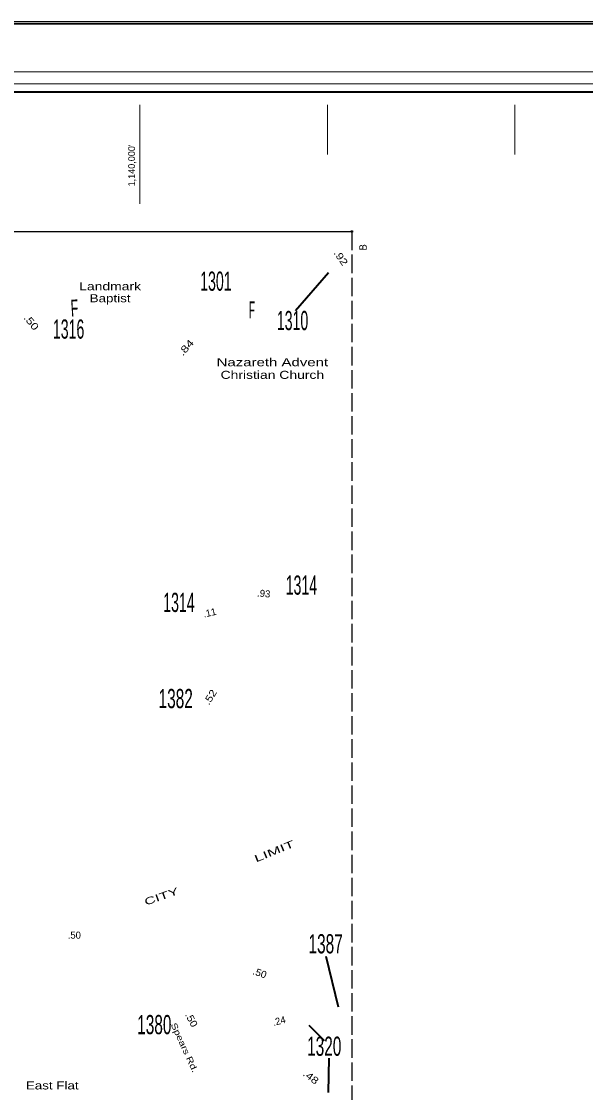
# Model space of a CAD drawing. Extents: x 324815 to 423693, y 216496 to 403863.
# Drawn here: x 345546 to 354718, y 255489 to 272893 of the extents above; entities that cross this region are included whole.
import ezdxf
from ezdxf.enums import TextEntityAlignment as Align

# ---------------------------------------------------------------- set-up
doc = ezdxf.new("R2010")
doc.units = 0
doc.header["$LTSCALE"] = 50
doc.header["$PDMODE"] = 32
doc.header["$PDSIZE"] = 25
doc.linetypes.add('LONG_DASHED', pattern=[7.5, 6, -1.5])
for name, color, linetype, lineweight in [('1', 7, 'Continuous', 25), ('20', 7, 'Continuous', 40), ('23', 7, 'Continuous', 40), ('25', 7, 'LONG_DASHED', 25), ('38', 7, 'Continuous', 40), ('40', 7, 'Continuous', 13), ('52', 7, 'Continuous', 13), ('56', 7, 'Continuous', 25), ('61', 7, 'Continuous', 13), ('63', 7, 'Continuous', 25)]:
    doc.layers.add(name, color=color, linetype=linetype, lineweight=lineweight)
doc.layers.add('37', color=7, linetype='Continuous')
doc.layers.add('7', color=7, linetype='Continuous')

msp = doc.modelspace()

# ---------------------------------------------------------------- linework, layer by layer
at = {"layer": '1', "lineweight": 13}
msp.add_lwpolyline([(421445.17, 216496.45), (324814.53, 216496.45), (324814.53, 272893.49), (421445.17, 272893.49)], close=True, dxfattribs=at)
at = {"layer": '1'}
msp.add_point((350918.04, 269479.33), dxfattribs=at)
at = {"layer": '20'}
for points in [[(324849.53, 272858.49), (421410.17, 272858.49), (421410.17, 216531.45), (324849.53, 216531.45)], [(328037.39, 271749.53), (420484.67, 271749.53), (420484.67, 217623.17), (328037.39, 217623.17)]]:
    msp.add_lwpolyline(points, close=True, dxfattribs=at)
at = {"layer": '20', "lineweight": 13}
msp.add_lwpolyline([(327728.2, 272074.99), (327728.2, 217313.89), (327906.75, 217492.56), (327906.75, 271880.17), (420615.27, 271880.17), (420615.27, 217492.56), (327906.75, 217492.56), (327728.2, 217313.89), (420793.86, 217313.89), (420793.86, 272074.99)], close=True, dxfattribs=at)
at = {"layer": '23'}
for p, q in [((350001.21, 268195.09), (350537.62, 268816.15)), ((350495.33, 257703.64), (350697, 256881.98))]:
    msp.add_line(p, q, dxfattribs=at)
at = {"layer": '25'}
msp.add_line((350918.04, 269479.33), (350918.04, 231025.54), dxfattribs=at)
at = {"layer": '38'}
for p, q in [((350473.72, 256326.99), (350221.63, 256579.26)), ((350545.74, 256045.89), (350531.34, 255490.91))]:
    msp.add_line(p, q, dxfattribs=at)
at = {"layer": '61'}
msp.add_line((347472, 269927.3), (347472, 271536.3), dxfattribs=at)
for points in [[(350520, 271523.8), (350520, 271525.8), (350520, 271527.8), (350520, 271529.8), (350520, 271531.8), (350520, 271533.8), (350520, 271536.3)], [(350520, 271325.8), (350520, 271327.8), (350520, 271329.8), (350520, 271331.8), (350520, 271333.8), (350520, 271335.8), (350520, 271337.8), (350520, 271339.8), (350520, 271341.8), (350520, 271343.8), (350520, 271345.8), (350520, 271347.8), (350520, 271349.8), (350520, 271351.8), (350520, 271353.8), (350520, 271355.8), (350520, 271357.8), (350520, 271359.8), (350520, 271361.8), (350520, 271363.8), (350520, 271365.8), (350520, 271367.8), (350520, 271369.8), (350520, 271371.8), (350520, 271373.8), (350520, 271375.8), (350520, 271377.8), (350520, 271379.8), (350520, 271381.8), (350520, 271383.8), (350520, 271385.8), (350520, 271387.8), (350520, 271389.8), (350520, 271391.8), (350520, 271393.8), (350520, 271395.8), (350520, 271397.8), (350520, 271399.8), (350520, 271401.8), (350520, 271403.8), (350520, 271405.8), (350520, 271407.8), (350520, 271409.8), (350520, 271411.8), (350520, 271413.8), (350520, 271415.8), (350520, 271417.8), (350520, 271419.8), (350520, 271421.8), (350520, 271423.8), (350520, 271425.8), (350520, 271427.8), (350520, 271429.8), (350520, 271431.8), (350520, 271433.8), (350520, 271435.8), (350520, 271437.8), (350520, 271439.8), (350520, 271441.8), (350520, 271443.8), (350520, 271445.8), (350520, 271447.8), (350520, 271449.8), (350520, 271451.8), (350520, 271453.8), (350520, 271455.8), (350520, 271457.8), (350520, 271459.8), (350520, 271461.8), (350520, 271463.8), (350520, 271465.8), (350520, 271467.8), (350520, 271469.8), (350520, 271471.8), (350520, 271473.8), (350520, 271475.8), (350520, 271477.8), (350520, 271479.8), (350520, 271481.8), (350520, 271483.8), (350520, 271485.8), (350520, 271487.8), (350520, 271489.8), (350520, 271491.8), (350520, 271493.8), (350520, 271495.8), (350520, 271497.8), (350520, 271499.8), (350520, 271501.8), (350520, 271503.8), (350520, 271505.8), (350520, 271507.8), (350520, 271509.8), (350520, 271511.8), (350520, 271513.8), (350520, 271515.8), (350520, 271517.8), (350520, 271519.8), (350520, 271521.8), (350520, 271523.8)], [(353568, 271523.8), (353568, 271525.8), (353568, 271527.8), (353568, 271529.8), (353568, 271531.8), (353568, 271533.8), (353568, 271536.3)], [(353568, 271325.8), (353568, 271327.8), (353568, 271329.8), (353568, 271331.8), (353568, 271333.8), (353568, 271335.8), (353568, 271337.8), (353568, 271339.8), (353568, 271341.8), (353568, 271343.8), (353568, 271345.8), (353568, 271347.8), (353568, 271349.8), (353568, 271351.8), (353568, 271353.8), (353568, 271355.8), (353568, 271357.8), (353568, 271359.8), (353568, 271361.8), (353568, 271363.8), (353568, 271365.8), (353568, 271367.8), (353568, 271369.8), (353568, 271371.8), (353568, 271373.8), (353568, 271375.8), (353568, 271377.8), (353568, 271379.8), (353568, 271381.8), (353568, 271383.8), (353568, 271385.8), (353568, 271387.8), (353568, 271389.8), (353568, 271391.8), (353568, 271393.8), (353568, 271395.8), (353568, 271397.8), (353568, 271399.8), (353568, 271401.8), (353568, 271403.8), (353568, 271405.8), (353568, 271407.8), (353568, 271409.8), (353568, 271411.8), (353568, 271413.8), (353568, 271415.8), (353568, 271417.8), (353568, 271419.8), (353568, 271421.8), (353568, 271423.8), (353568, 271425.8), (353568, 271427.8), (353568, 271429.8), (353568, 271431.8), (353568, 271433.8), (353568, 271435.8), (353568, 271437.8), (353568, 271439.8), (353568, 271441.8), (353568, 271443.8), (353568, 271445.8), (353568, 271447.8), (353568, 271449.8), (353568, 271451.8), (353568, 271453.8), (353568, 271455.8), (353568, 271457.8), (353568, 271459.8), (353568, 271461.8), (353568, 271463.8), (353568, 271465.8), (353568, 271467.8), (353568, 271469.8), (353568, 271471.8), (353568, 271473.8), (353568, 271475.8), (353568, 271477.8), (353568, 271479.8), (353568, 271481.8), (353568, 271483.8), (353568, 271485.8), (353568, 271487.8), (353568, 271489.8), (353568, 271491.8), (353568, 271493.8), (353568, 271495.8), (353568, 271497.8), (353568, 271499.8), (353568, 271501.8), (353568, 271503.8), (353568, 271505.8), (353568, 271507.8), (353568, 271509.8), (353568, 271511.8), (353568, 271513.8), (353568, 271515.8), (353568, 271517.8), (353568, 271519.8), (353568, 271521.8), (353568, 271523.8)], [(350520, 271127.8), (350520, 271129.8), (350520, 271131.8), (350520, 271133.8), (350520, 271135.8), (350520, 271137.8), (350520, 271139.8), (350520, 271141.8), (350520, 271143.8), (350520, 271145.8), (350520, 271147.8), (350520, 271149.8), (350520, 271151.8), (350520, 271153.8), (350520, 271155.8), (350520, 271157.8), (350520, 271159.8), (350520, 271161.8), (350520, 271163.8), (350520, 271165.8), (350520, 271167.8), (350520, 271169.8), (350520, 271171.8), (350520, 271173.8), (350520, 271175.8), (350520, 271177.8), (350520, 271179.8), (350520, 271181.8), (350520, 271183.8), (350520, 271185.8), (350520, 271187.8), (350520, 271189.8), (350520, 271191.8), (350520, 271193.8), (350520, 271195.8), (350520, 271197.8), (350520, 271199.8), (350520, 271201.8), (350520, 271203.8), (350520, 271205.8), (350520, 271207.8), (350520, 271209.8), (350520, 271211.8), (350520, 271213.8), (350520, 271215.8), (350520, 271217.8), (350520, 271219.8), (350520, 271221.8), (350520, 271223.8), (350520, 271225.8), (350520, 271227.8), (350520, 271229.8), (350520, 271231.8), (350520, 271233.8), (350520, 271235.8), (350520, 271237.8), (350520, 271239.8), (350520, 271241.8), (350520, 271243.8), (350520, 271245.8), (350520, 271247.8), (350520, 271249.8), (350520, 271251.8), (350520, 271253.8), (350520, 271255.8), (350520, 271257.8), (350520, 271259.8), (350520, 271261.8), (350520, 271263.8), (350520, 271265.8), (350520, 271267.8), (350520, 271269.8), (350520, 271271.8), (350520, 271273.8), (350520, 271275.8), (350520, 271277.8), (350520, 271279.8), (350520, 271281.8), (350520, 271283.8), (350520, 271285.8), (350520, 271287.8), (350520, 271289.8), (350520, 271291.8), (350520, 271293.8), (350520, 271295.8), (350520, 271297.8), (350520, 271299.8), (350520, 271301.8), (350520, 271303.8), (350520, 271305.8), (350520, 271307.8), (350520, 271309.8), (350520, 271311.8), (350520, 271313.8), (350520, 271315.8), (350520, 271317.8), (350520, 271319.8), (350520, 271321.8), (350520, 271323.8), (350520, 271325.8)], [(353568, 271127.8), (353568, 271129.8), (353568, 271131.8), (353568, 271133.8), (353568, 271135.8), (353568, 271137.8), (353568, 271139.8), (353568, 271141.8), (353568, 271143.8), (353568, 271145.8), (353568, 271147.8), (353568, 271149.8), (353568, 271151.8), (353568, 271153.8), (353568, 271155.8), (353568, 271157.8), (353568, 271159.8), (353568, 271161.8), (353568, 271163.8), (353568, 271165.8), (353568, 271167.8), (353568, 271169.8), (353568, 271171.8), (353568, 271173.8), (353568, 271175.8), (353568, 271177.8), (353568, 271179.8), (353568, 271181.8), (353568, 271183.8), (353568, 271185.8), (353568, 271187.8), (353568, 271189.8), (353568, 271191.8), (353568, 271193.8), (353568, 271195.8), (353568, 271197.8), (353568, 271199.8), (353568, 271201.8), (353568, 271203.8), (353568, 271205.8), (353568, 271207.8), (353568, 271209.8), (353568, 271211.8), (353568, 271213.8), (353568, 271215.8), (353568, 271217.8), (353568, 271219.8), (353568, 271221.8), (353568, 271223.8), (353568, 271225.8), (353568, 271227.8), (353568, 271229.8), (353568, 271231.8), (353568, 271233.8), (353568, 271235.8), (353568, 271237.8), (353568, 271239.8), (353568, 271241.8), (353568, 271243.8), (353568, 271245.8), (353568, 271247.8), (353568, 271249.8), (353568, 271251.8), (353568, 271253.8), (353568, 271255.8), (353568, 271257.8), (353568, 271259.8), (353568, 271261.8), (353568, 271263.8), (353568, 271265.8), (353568, 271267.8), (353568, 271269.8), (353568, 271271.8), (353568, 271273.8), (353568, 271275.8), (353568, 271277.8), (353568, 271279.8), (353568, 271281.8), (353568, 271283.8), (353568, 271285.8), (353568, 271287.8), (353568, 271289.8), (353568, 271291.8), (353568, 271293.8), (353568, 271295.8), (353568, 271297.8), (353568, 271299.8), (353568, 271301.8), (353568, 271303.8), (353568, 271305.8), (353568, 271307.8), (353568, 271309.8), (353568, 271311.8), (353568, 271313.8), (353568, 271315.8), (353568, 271317.8), (353568, 271319.8), (353568, 271321.8), (353568, 271323.8), (353568, 271325.8)], [(350520, 270929.8), (350520, 270931.8), (350520, 270933.8), (350520, 270935.8), (350520, 270937.8), (350520, 270939.8), (350520, 270941.8), (350520, 270943.8), (350520, 270945.8), (350520, 270947.8), (350520, 270949.8), (350520, 270951.8), (350520, 270953.8), (350520, 270955.8), (350520, 270957.8), (350520, 270959.8), (350520, 270961.8), (350520, 270963.8), (350520, 270965.8), (350520, 270967.8), (350520, 270969.8), (350520, 270971.8), (350520, 270973.8), (350520, 270975.8), (350520, 270977.8), (350520, 270979.8), (350520, 270981.8), (350520, 270983.8), (350520, 270985.8), (350520, 270987.8), (350520, 270989.8), (350520, 270991.8), (350520, 270993.8), (350520, 270995.8), (350520, 270997.8), (350520, 270999.8), (350520, 271001.8), (350520, 271003.8), (350520, 271005.8), (350520, 271007.8), (350520, 271009.8), (350520, 271011.8), (350520, 271013.8), (350520, 271015.8), (350520, 271017.8), (350520, 271019.8), (350520, 271021.8), (350520, 271023.8), (350520, 271025.8), (350520, 271027.8), (350520, 271029.8), (350520, 271031.8), (350520, 271033.8), (350520, 271035.8), (350520, 271037.8), (350520, 271039.8), (350520, 271041.8), (350520, 271043.8), (350520, 271045.8), (350520, 271047.8), (350520, 271049.8), (350520, 271051.8), (350520, 271053.8), (350520, 271055.8), (350520, 271057.8), (350520, 271059.8), (350520, 271061.8), (350520, 271063.8), (350520, 271065.8), (350520, 271067.8), (350520, 271069.8), (350520, 271071.8), (350520, 271073.8), (350520, 271075.8), (350520, 271077.8), (350520, 271079.8), (350520, 271081.8), (350520, 271083.8), (350520, 271085.8), (350520, 271087.8), (350520, 271089.8), (350520, 271091.8), (350520, 271093.8), (350520, 271095.8), (350520, 271097.8), (350520, 271099.8), (350520, 271101.8), (350520, 271103.8), (350520, 271105.8), (350520, 271107.8), (350520, 271109.8), (350520, 271111.8), (350520, 271113.8), (350520, 271115.8), (350520, 271117.8), (350520, 271119.8), (350520, 271121.8), (350520, 271123.8), (350520, 271125.8), (350520, 271127.8)], [(353568, 270929.8), (353568, 270931.8), (353568, 270933.8), (353568, 270935.8), (353568, 270937.8), (353568, 270939.8), (353568, 270941.8), (353568, 270943.8), (353568, 270945.8), (353568, 270947.8), (353568, 270949.8), (353568, 270951.8), (353568, 270953.8), (353568, 270955.8), (353568, 270957.8), (353568, 270959.8), (353568, 270961.8), (353568, 270963.8), (353568, 270965.8), (353568, 270967.8), (353568, 270969.8), (353568, 270971.8), (353568, 270973.8), (353568, 270975.8), (353568, 270977.8), (353568, 270979.8), (353568, 270981.8), (353568, 270983.8), (353568, 270985.8), (353568, 270987.8), (353568, 270989.8), (353568, 270991.8), (353568, 270993.8), (353568, 270995.8), (353568, 270997.8), (353568, 270999.8), (353568, 271001.8), (353568, 271003.8), (353568, 271005.8), (353568, 271007.8), (353568, 271009.8), (353568, 271011.8), (353568, 271013.8), (353568, 271015.8), (353568, 271017.8), (353568, 271019.8), (353568, 271021.8), (353568, 271023.8), (353568, 271025.8), (353568, 271027.8), (353568, 271029.8), (353568, 271031.8), (353568, 271033.8), (353568, 271035.8), (353568, 271037.8), (353568, 271039.8), (353568, 271041.8), (353568, 271043.8), (353568, 271045.8), (353568, 271047.8), (353568, 271049.8), (353568, 271051.8), (353568, 271053.8), (353568, 271055.8), (353568, 271057.8), (353568, 271059.8), (353568, 271061.8), (353568, 271063.8), (353568, 271065.8), (353568, 271067.8), (353568, 271069.8), (353568, 271071.8), (353568, 271073.8), (353568, 271075.8), (353568, 271077.8), (353568, 271079.8), (353568, 271081.8), (353568, 271083.8), (353568, 271085.8), (353568, 271087.8), (353568, 271089.8), (353568, 271091.8), (353568, 271093.8), (353568, 271095.8), (353568, 271097.8), (353568, 271099.8), (353568, 271101.8), (353568, 271103.8), (353568, 271105.8), (353568, 271107.8), (353568, 271109.8), (353568, 271111.8), (353568, 271113.8), (353568, 271115.8), (353568, 271117.8), (353568, 271119.8), (353568, 271121.8), (353568, 271123.8), (353568, 271125.8), (353568, 271127.8)], [(350520, 270731.8), (350520, 270733.8), (350520, 270735.8), (350520, 270737.8), (350520, 270739.8), (350520, 270741.8), (350520, 270743.8), (350520, 270745.8), (350520, 270747.8), (350520, 270749.8), (350520, 270751.8), (350520, 270753.8), (350520, 270755.8), (350520, 270757.8), (350520, 270759.8), (350520, 270761.8), (350520, 270763.8), (350520, 270765.8), (350520, 270767.8), (350520, 270769.8), (350520, 270771.8), (350520, 270773.8), (350520, 270775.8), (350520, 270777.8), (350520, 270779.8), (350520, 270781.8), (350520, 270783.8), (350520, 270785.8), (350520, 270787.8), (350520, 270789.8), (350520, 270791.8), (350520, 270793.8), (350520, 270795.8), (350520, 270797.8), (350520, 270799.8), (350520, 270801.8), (350520, 270803.8), (350520, 270805.8), (350520, 270807.8), (350520, 270809.8), (350520, 270811.8), (350520, 270813.8), (350520, 270815.8), (350520, 270817.8), (350520, 270819.8), (350520, 270821.8), (350520, 270823.8), (350520, 270825.8), (350520, 270827.8), (350520, 270829.8), (350520, 270831.8), (350520, 270833.8), (350520, 270835.8), (350520, 270837.8), (350520, 270839.8), (350520, 270841.8), (350520, 270843.8), (350520, 270845.8), (350520, 270847.8), (350520, 270849.8), (350520, 270851.8), (350520, 270853.8), (350520, 270855.8), (350520, 270857.8), (350520, 270859.8), (350520, 270861.8), (350520, 270863.8), (350520, 270865.8), (350520, 270867.8), (350520, 270869.8), (350520, 270871.8), (350520, 270873.8), (350520, 270875.8), (350520, 270877.8), (350520, 270879.8), (350520, 270881.8), (350520, 270883.8), (350520, 270885.8), (350520, 270887.8), (350520, 270889.8), (350520, 270891.8), (350520, 270893.8), (350520, 270895.8), (350520, 270897.8), (350520, 270899.8), (350520, 270901.8), (350520, 270903.8), (350520, 270905.8), (350520, 270907.8), (350520, 270909.8), (350520, 270911.8), (350520, 270913.8), (350520, 270915.8), (350520, 270917.8), (350520, 270919.8), (350520, 270921.8), (350520, 270923.8), (350520, 270925.8), (350520, 270927.8), (350520, 270929.8)], [(353568, 270731.8), (353568, 270733.8), (353568, 270735.8), (353568, 270737.8), (353568, 270739.8), (353568, 270741.8), (353568, 270743.8), (353568, 270745.8), (353568, 270747.8), (353568, 270749.8), (353568, 270751.8), (353568, 270753.8), (353568, 270755.8), (353568, 270757.8), (353568, 270759.8), (353568, 270761.8), (353568, 270763.8), (353568, 270765.8), (353568, 270767.8), (353568, 270769.8), (353568, 270771.8), (353568, 270773.8), (353568, 270775.8), (353568, 270777.8), (353568, 270779.8), (353568, 270781.8), (353568, 270783.8), (353568, 270785.8), (353568, 270787.8), (353568, 270789.8), (353568, 270791.8), (353568, 270793.8), (353568, 270795.8), (353568, 270797.8), (353568, 270799.8), (353568, 270801.8), (353568, 270803.8), (353568, 270805.8), (353568, 270807.8), (353568, 270809.8), (353568, 270811.8), (353568, 270813.8), (353568, 270815.8), (353568, 270817.8), (353568, 270819.8), (353568, 270821.8), (353568, 270823.8), (353568, 270825.8), (353568, 270827.8), (353568, 270829.8), (353568, 270831.8), (353568, 270833.8), (353568, 270835.8), (353568, 270837.8), (353568, 270839.8), (353568, 270841.8), (353568, 270843.8), (353568, 270845.8), (353568, 270847.8), (353568, 270849.8), (353568, 270851.8), (353568, 270853.8), (353568, 270855.8), (353568, 270857.8), (353568, 270859.8), (353568, 270861.8), (353568, 270863.8), (353568, 270865.8), (353568, 270867.8), (353568, 270869.8), (353568, 270871.8), (353568, 270873.8), (353568, 270875.8), (353568, 270877.8), (353568, 270879.8), (353568, 270881.8), (353568, 270883.8), (353568, 270885.8), (353568, 270887.8), (353568, 270889.8), (353568, 270891.8), (353568, 270893.8), (353568, 270895.8), (353568, 270897.8), (353568, 270899.8), (353568, 270901.8), (353568, 270903.8), (353568, 270905.8), (353568, 270907.8), (353568, 270909.8), (353568, 270911.8), (353568, 270913.8), (353568, 270915.8), (353568, 270917.8), (353568, 270919.8), (353568, 270921.8), (353568, 270923.8), (353568, 270925.8), (353568, 270927.8), (353568, 270929.8)]]:
    msp.add_lwpolyline(points, dxfattribs=at)
at = {"layer": '63'}
msp.add_line((330354.25, 269479.33), (350918.04, 269479.33), dxfattribs=at)

# ---------------------------------------------------------------- texts
at = {"layer": '23'}
for s, width, p in [('1301', 0.55, (348708.07, 268517.38)), ('1316', 0.55, (346313.15, 267738.92)), ('1310', 0.55, (349954.02, 267877.71)), ('1314', 0.55, (350098.1, 263578.93)), ('1314', 0.55, (348107.22, 263297.36)), ('1382', 0.6, (348054.51, 261735.02)), ('1387', 0.6, (350491.82, 257750.53)), ('1380', 0.6, (347706.87, 256437.06)), ('1320', 0.6, (350468.99, 256085.94))]:
    msp.add_text(s, height=312, dxfattribs=dict(at, width=width)).set_placement(p, align=Align.CENTER)
at = {"layer": '37', "width": 1.3}
msp.add_text('Spears Rd.', height=100, rotation=294.505, dxfattribs=at).set_placement((348151.09, 256199.45), align=Align.CENTER)
at = {"layer": '40'}
for s, rotation, width, p in [('.92', 304.988, 1.25, (350692.43, 269020.92)), ('.50', 309.659, 1.3, (345662.38, 267967.37)), ('.84', 48.302, 1.35, (348265.12, 267555.19)), ('.52', 58.118, 1.2, (348662.66, 261883.63)), ('.50', 340.733, 1.05, (349402.57, 257377.77)), ('.50', 298.6, 1.15, (348260.71, 256645.09)), ('.48', 322.724, 1.25, (350217.89, 255693.75))]:
    msp.add_text(s, height=115, rotation=rotation, dxfattribs=dict(at, width=width)).set_placement(p, align=Align.CENTER)
for s, rotation, p in [('.93', 354.86, (349480.72, 263540.42)), ('.11', 12.885, (348619.65, 263229.81)), ('.24', 14.476, (349749.76, 256597.51))]:
    msp.add_text(s, height=115, rotation=rotation, dxfattribs=at).set_placement(p, align=Align.CENTER)
msp.add_text('.50', height=115, dxfattribs=at).set_placement((346406.73, 257989.75), align=Align.CENTER)
at = {"layer": '52'}
for s, rotation, width, p in [('LIMIT', 22.22, 1.75, (349678.67, 259357.69)), ('CITY', 19.346, 1.65, (347840.88, 258621.58))]:
    msp.add_text(s, height=115, rotation=rotation, dxfattribs=dict(at, width=width)).set_placement(p, align=Align.CENTER)
at = {"layer": '56'}
for s, height, width, p in [('Landmark', 130, 1.3, (346988.21, 268525.25)), ('Baptist', 130, 1.25, (346988.21, 268330.25)), ('F', 275, 0.45, (349292.69, 268070.18)), ('Nazareth Advent', 130, 1.4, (349625.7, 267290.9)), ('Christian Church', 130, 1.3, (349625.7, 267085.9))]:
    msp.add_text(s, height=height, dxfattribs=dict(at, width=width)).set_placement(p, align=Align.CENTER)
at = {"layer": '56', "width": 0.55}
msp.add_text('F', height=275, rotation=3.505, dxfattribs=at).set_placement((346417.02, 268099.13), align=Align.CENTER)
at = {"layer": '56', "width": 1.25}
msp.add_text('East Flat', height=130, dxfattribs=at).set_placement((345618.81, 255539.58))
at = {"layer": '61'}
msp.add_text("1,140,000'", height=110, rotation=90, dxfattribs=at).set_placement((347391.78, 270554.03), align=Align.CENTER)
at = {"layer": '7', "width": 0.95}
msp.add_text('B', height=120, rotation=89.378, dxfattribs=at).set_placement((351158.64, 269221.72), align=Align.CENTER)

doc.saveas('drawing.dxf')
